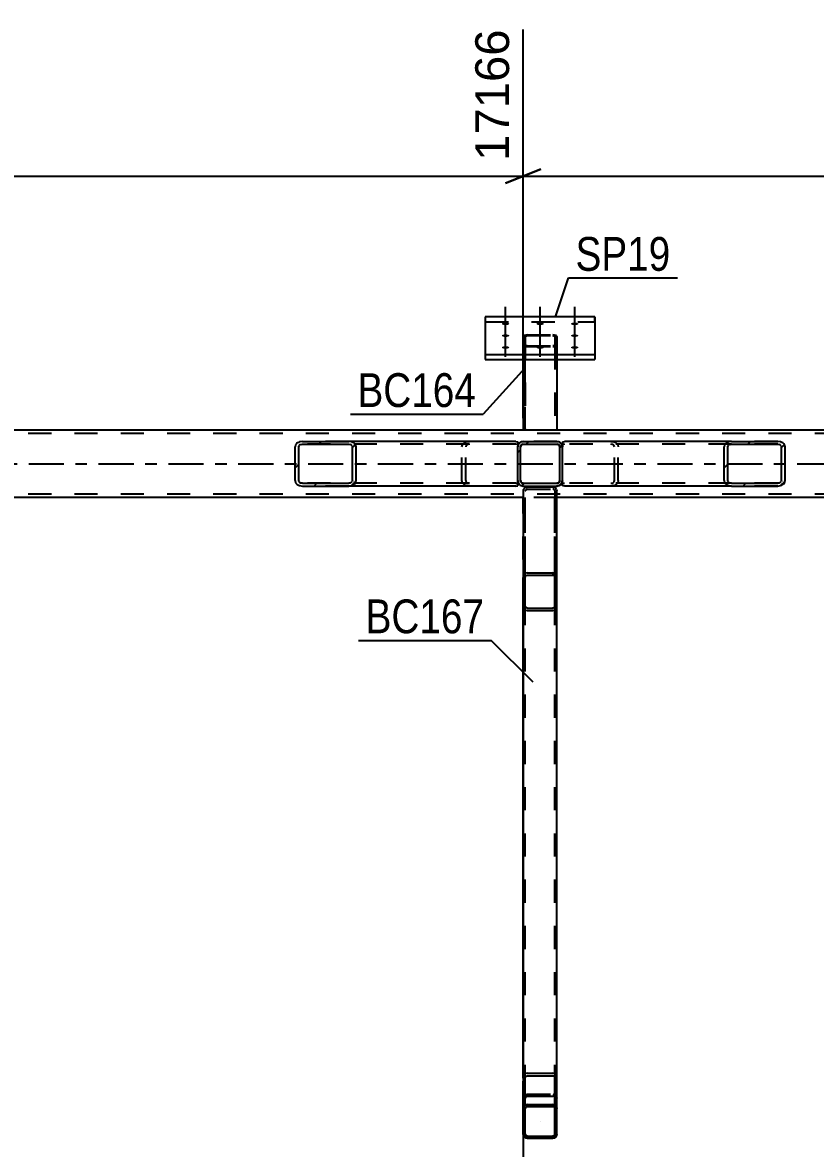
# Model space of a CAD drawing. Header units: millimetres. Extents: x -2250 to 594, y 0 to 1057.
# Drawn here: x -752 to -684.8, y 376 to 471.4 of the extents above; entities that cross this region are included whole.
import ezdxf

# ---------------------------------------------------------------- set-up
doc = ezdxf.new("R2010")
doc.units = ezdxf.units.MM
doc.linetypes.add('DXK_LINE_DOT2', pattern=[3.9198, 1.9599, -1.9599])
doc.linetypes.add('DXK_LINE_DOT3', pattern=[5.9187, 2.979, -0.9799, 0.9799, -0.9799])
doc.styles.add('Arial', font='ARIAL.TTF', dxfattribs={"height": 0.2})
doc.styles.add('Arial Narrow', font='ARIALN.TTF', dxfattribs={"height": 0.2})

# ---------------------------------------------------------------- blocks, each defined once
blk = doc.blocks.new('Part-761553754-4044 - 3871')
at = {"color": 2, "linetype": 'Continuous'}
for p, q in [((-479.086, 436.858), (-1148.026, 436.858)), ((-709.569, 431.144), (-878.141, 431.144)), ((-538.141, 431.144), (-706.712, 431.144))]:
    blk.add_line(p, q, dxfattribs=at)
at = {"color": 7, "linetype": 'DXK_LINE_DOT2'}
for p, q in [((-479.086, 436.572), (-1148.026, 436.572)), ((-479.086, 431.429), (-1148.026, 431.429)), ((-706.712, 431.144), (-709.569, 431.144))]:
    blk.add_line(p, q, dxfattribs=at)
at = {"color": 7, "linetype": 'DXK_LINE_DOT3'}
blk.add_line((-1148.026, 434.001), (-479.086, 434.001), dxfattribs=at)
blk = doc.blocks.new('Part-761553754-4039 - 3871')
at = {"color": 7, "linetype": 'DXK_LINE_DOT2'}
for p, q in [((-706.712, 431.144), (-709.569, 431.144)), ((-709.569, 421.958), (-709.569, 431.144)), ((-709.398, 377.201), (-709.398, 431.144)), ((-706.883, 377.201), (-706.883, 431.144)), ((-706.712, 421.959), (-706.712, 431.144)), ((-709.569, 379.715), (-709.569, 381.937)), ((-706.712, 379.715), (-706.712, 381.937)), ((-709.226, 379.715), (-709.358, 379.689)), ((-709.226, 379.715), (-707.055, 379.715)), ((-706.924, 379.689), (-707.055, 379.715)), ((-709.543, 379.504), (-709.569, 379.372)), ((-709.569, 377.201), (-709.569, 379.372)), ((-709.469, 379.615), (-709.543, 379.504)), ((-709.358, 379.689), (-709.469, 379.615)), ((-709.398, 379.372), (-709.385, 379.438)), ((-709.385, 379.438), (-709.348, 379.494)), ((-709.348, 379.494), (-709.292, 379.531)), ((-709.292, 379.531), (-709.226, 379.544)), ((-709.226, 379.544), (-707.055, 379.544)), ((-707.055, 379.544), (-706.989, 379.531)), ((-706.989, 379.531), (-706.934, 379.494)), ((-706.934, 379.494), (-706.897, 379.438)), ((-706.812, 379.615), (-706.924, 379.689)), ((-706.897, 379.438), (-706.883, 379.372)), ((-706.738, 379.504), (-706.812, 379.615)), ((-706.712, 379.372), (-706.738, 379.504)), ((-706.712, 377.201), (-706.712, 379.372)), ((-709.569, 377.201), (-709.543, 377.07)), ((-709.543, 377.07), (-709.469, 376.958)), ((-709.469, 376.958), (-709.358, 376.884)), ((-709.385, 377.135), (-709.398, 377.201)), ((-709.348, 377.08), (-709.385, 377.135)), ((-709.358, 376.884), (-709.226, 376.858)), ((-709.292, 377.043), (-709.348, 377.08)), ((-709.226, 377.03), (-709.292, 377.043)), ((-709.226, 377.03), (-707.055, 377.03)), ((-709.226, 376.858), (-707.055, 376.858)), ((-706.989, 377.043), (-707.055, 377.03)), ((-707.055, 376.858), (-706.924, 376.884)), ((-706.934, 377.08), (-706.989, 377.043)), ((-706.897, 377.135), (-706.934, 377.08)), ((-706.924, 376.884), (-706.812, 376.958)), ((-706.883, 377.201), (-706.897, 377.135)), ((-706.812, 376.958), (-706.738, 377.07)), ((-706.738, 377.07), (-706.712, 377.201))]:
    blk.add_line(p, q, dxfattribs=at)
at = {"color": 2, "linetype": 'Continuous'}
for p, q in [((-709.569, 381.937), (-709.569, 421.958)), ((-706.712, 381.937), (-706.712, 421.959)), ((-709.569, 379.372), (-709.569, 379.715)), ((-706.712, 379.372), (-706.712, 379.715))]:
    blk.add_line(p, q, dxfattribs=at)
blk = doc.blocks.new('Bolt-761553754-3984 - 3871')
at = {"linetype": 'Continuous'}
for points in [[(-711.069, 445.747), (-711.135, 445.75), (-711.197, 445.757), (-711.254, 445.768), (-711.303, 445.783), (-711.341, 445.801), (-711.368, 445.822), (-711.382, 445.844), (-711.382, 445.866), (-711.368, 445.888), (-711.341, 445.909), (-711.303, 445.927), (-711.254, 445.942), (-711.197, 445.953), (-711.135, 445.96), (-711.069, 445.962), (-711.004, 445.96), (-710.941, 445.953), (-710.884, 445.942), (-710.836, 445.927), (-710.797, 445.909), (-710.77, 445.888), (-710.757, 445.866), (-710.757, 445.844), (-710.77, 445.822), (-710.797, 445.801), (-710.836, 445.783), (-710.884, 445.768), (-710.941, 445.757), (-711.004, 445.75)], [(-708.141, 445.747), (-708.206, 445.75), (-708.268, 445.757), (-708.325, 445.768), (-708.374, 445.783), (-708.413, 445.801), (-708.44, 445.822), (-708.453, 445.844), (-708.453, 445.866), (-708.44, 445.888), (-708.413, 445.909), (-708.374, 445.927), (-708.325, 445.942), (-708.268, 445.953), (-708.206, 445.96), (-708.141, 445.962), (-708.075, 445.96), (-708.013, 445.953), (-707.956, 445.942), (-707.907, 445.927), (-707.868, 445.909), (-707.842, 445.888), (-707.828, 445.866), (-707.828, 445.844), (-707.842, 445.822), (-707.868, 445.801), (-707.907, 445.783), (-707.956, 445.768), (-708.013, 445.757), (-708.075, 445.75)], [(-705.212, 445.747), (-705.277, 445.75), (-705.34, 445.757), (-705.397, 445.768), (-705.446, 445.783), (-705.484, 445.801), (-705.511, 445.822), (-705.525, 445.844), (-705.525, 445.866), (-705.511, 445.888), (-705.484, 445.909), (-705.446, 445.927), (-705.397, 445.942), (-705.34, 445.953), (-705.277, 445.96), (-705.212, 445.962), (-705.147, 445.96), (-705.084, 445.953), (-705.027, 445.942), (-704.978, 445.927), (-704.94, 445.909), (-704.913, 445.888), (-704.899, 445.866), (-704.899, 445.844), (-704.913, 445.822), (-704.94, 445.801), (-704.978, 445.783), (-705.027, 445.768), (-705.084, 445.757), (-705.147, 445.75)], [(-711.069, 444.746), (-711.135, 444.748), (-711.197, 444.755), (-711.254, 444.766), (-711.303, 444.781), (-711.341, 444.8), (-711.368, 444.82), (-711.382, 444.842), (-711.382, 444.865), (-711.368, 444.886), (-711.341, 444.907), (-711.303, 444.925), (-711.254, 444.94), (-711.197, 444.951), (-711.135, 444.958), (-711.069, 444.961), (-711.004, 444.958), (-710.941, 444.951), (-710.884, 444.94), (-710.836, 444.925), (-710.797, 444.907), (-710.77, 444.886), (-710.757, 444.865), (-710.757, 444.842), (-710.77, 444.82), (-710.797, 444.8), (-710.836, 444.781), (-710.884, 444.766), (-710.941, 444.755), (-711.004, 444.748)], [(-705.212, 444.746), (-705.277, 444.748), (-705.34, 444.755), (-705.397, 444.766), (-705.446, 444.781), (-705.484, 444.8), (-705.511, 444.82), (-705.525, 444.842), (-705.525, 444.865), (-705.511, 444.886), (-705.484, 444.907), (-705.446, 444.925), (-705.397, 444.94), (-705.34, 444.951), (-705.277, 444.958), (-705.212, 444.961), (-705.147, 444.958), (-705.084, 444.951), (-705.027, 444.94), (-704.978, 444.925), (-704.94, 444.907), (-704.913, 444.886), (-704.899, 444.865), (-704.899, 444.842), (-704.913, 444.82), (-704.94, 444.8), (-704.978, 444.781), (-705.027, 444.766), (-705.084, 444.755), (-705.147, 444.748)], [(-711.069, 443.744), (-711.135, 443.746), (-711.197, 443.753), (-711.254, 443.765), (-711.303, 443.78), (-711.341, 443.798), (-711.368, 443.818), (-711.382, 443.84), (-711.382, 443.863), (-711.368, 443.885), (-711.341, 443.905), (-711.303, 443.924), (-711.254, 443.939), (-711.197, 443.95), (-711.135, 443.957), (-711.069, 443.959), (-711.004, 443.957), (-710.941, 443.95), (-710.884, 443.939), (-710.836, 443.924), (-710.797, 443.905), (-710.77, 443.885), (-710.757, 443.863), (-710.757, 443.84), (-710.77, 443.818), (-710.797, 443.798), (-710.836, 443.78), (-710.884, 443.765), (-710.941, 443.753), (-711.004, 443.746)], [(-708.141, 443.744), (-708.206, 443.746), (-708.268, 443.753), (-708.325, 443.765), (-708.374, 443.78), (-708.413, 443.798), (-708.44, 443.818), (-708.453, 443.84), (-708.453, 443.863), (-708.44, 443.885), (-708.413, 443.905), (-708.374, 443.924), (-708.325, 443.939), (-708.268, 443.95), (-708.206, 443.957), (-708.141, 443.959), (-708.075, 443.957), (-708.013, 443.95), (-707.956, 443.939), (-707.907, 443.924), (-707.868, 443.905), (-707.842, 443.885), (-707.828, 443.863), (-707.828, 443.84), (-707.842, 443.818), (-707.868, 443.798), (-707.907, 443.78), (-707.956, 443.765), (-708.013, 443.753), (-708.075, 443.746)], [(-705.212, 443.744), (-705.277, 443.746), (-705.34, 443.753), (-705.397, 443.765), (-705.446, 443.78), (-705.484, 443.798), (-705.511, 443.818), (-705.525, 443.84), (-705.525, 443.863), (-705.511, 443.885), (-705.484, 443.905), (-705.446, 443.924), (-705.397, 443.939), (-705.34, 443.95), (-705.277, 443.957), (-705.212, 443.959), (-705.147, 443.957), (-705.084, 443.95), (-705.027, 443.939), (-704.978, 443.924), (-704.94, 443.905), (-704.913, 443.885), (-704.899, 443.863), (-704.899, 443.84), (-704.913, 443.818), (-704.94, 443.798), (-704.978, 443.78), (-705.027, 443.765), (-705.084, 443.753), (-705.147, 443.746)]]:
    blk.add_hatch(color=1, dxfattribs=at).paths.add_polyline_path(points)
at = {"color": 1, "linetype": 'Continuous'}
for p, q in [((-711.069, 445.076), (-711.069, 447.305)), ((-708.141, 445.076), (-708.141, 447.305)), ((-705.212, 445.076), (-705.212, 447.305)), ((-711.069, 444.075), (-711.069, 446.303)), ((-705.212, 444.075), (-705.212, 446.303)), ((-711.069, 443.073), (-711.069, 445.301)), ((-708.141, 443.073), (-708.141, 445.301)), ((-705.212, 443.073), (-705.212, 445.301))]:
    blk.add_line(p, q, dxfattribs=at)
blk = doc.blocks.new('Part-761553754-4046 - 3871')
at = {"linetype": 'Continuous'}
h = blk.add_hatch(dxfattribs=at)
h.set_pattern_fill('', scale=0.7, style=0, pattern_type=0)
h.set_pattern_definition([(45, (-706.5371, 432.1498), (-1.5715, 1.5715), [])])
h.paths.add_polyline_path([(-706.712, 432.115), (-706.537, 432.15), (-706.389, 432.249), (-706.29, 432.397), (-706.255, 432.572), (-706.255, 435.429), (-706.29, 435.604), (-706.389, 435.753), (-706.537, 435.852), (-706.712, 435.886), (-709.569, 435.886), (-709.744, 435.852), (-709.892, 435.753), (-709.992, 435.604), (-710.026, 435.429), (-710.026, 432.572), (-709.992, 432.397), (-709.892, 432.249), (-709.744, 432.15), (-709.569, 432.115)])
h.paths.add_polyline_path([(-709.657, 432.361), (-709.731, 432.411), (-709.78, 432.485), (-709.798, 432.572), (-709.798, 435.429), (-709.78, 435.517), (-709.731, 435.591), (-709.657, 435.64), (-709.569, 435.658), (-706.712, 435.658), (-706.625, 435.64), (-706.55, 435.591), (-706.501, 435.517), (-706.483, 435.429), (-706.483, 432.572), (-706.501, 432.485), (-706.55, 432.411), (-706.625, 432.361), (-706.712, 432.344), (-709.569, 432.344)])
at = {"color": 7, "linetype": 'DXK_LINE_DOT2'}
for p, q in [((-710.026, 435.429), (-709.992, 435.604)), ((-710.026, 432.572), (-710.026, 435.429)), ((-709.78, 435.517), (-709.798, 435.429)), ((-709.798, 432.572), (-709.798, 435.429)), ((-709.744, 435.852), (-709.569, 435.886)), ((-709.569, 435.658), (-709.657, 435.64)), ((-706.712, 435.886), (-709.569, 435.886)), ((-709.569, 435.658), (-706.712, 435.658)), ((-706.712, 435.886), (-706.712, 435.886)), ((-706.712, 435.886), (-706.537, 435.852)), ((-706.625, 435.64), (-706.712, 435.658)), ((-706.483, 435.429), (-706.501, 435.517)), ((-706.483, 432.572), (-706.483, 435.429)), ((-706.29, 435.604), (-706.255, 435.429)), ((-706.255, 432.572), (-706.255, 435.429)), ((-709.992, 432.397), (-710.026, 432.572)), ((-709.798, 432.572), (-709.78, 432.485)), ((-709.657, 432.361), (-709.569, 432.344)), ((-709.569, 432.344), (-706.712, 432.344)), ((-706.712, 432.344), (-706.625, 432.361)), ((-706.501, 432.485), (-706.483, 432.572)), ((-706.255, 432.572), (-706.29, 432.397)), ((-709.569, 432.115), (-709.744, 432.15)), ((-709.569, 432.115), (-706.712, 432.115)), ((-706.537, 432.15), (-706.712, 432.115))]:
    blk.add_line(p, q, dxfattribs=at)
at = {"color": 2, "linetype": 'Continuous'}
for p, q in [((-709.992, 435.604), (-710.026, 435.429)), ((-710.026, 435.429), (-710.026, 435.429)), ((-710.026, 432.572), (-710.026, 435.429)), ((-709.798, 435.429), (-709.78, 435.517)), ((-709.798, 435.429), (-709.798, 435.429)), ((-709.798, 432.572), (-709.798, 435.429)), ((-709.569, 435.886), (-709.744, 435.852)), ((-709.657, 435.64), (-709.569, 435.658)), ((-709.569, 435.886), (-709.569, 435.886)), ((-709.569, 435.886), (-706.712, 435.886)), ((-709.569, 435.658), (-709.569, 435.658)), ((-709.569, 435.658), (-706.712, 435.658)), ((-706.712, 435.886), (-706.712, 435.886)), ((-706.537, 435.852), (-706.712, 435.886)), ((-706.712, 435.658), (-706.712, 435.658)), ((-706.712, 435.658), (-706.625, 435.64)), ((-706.501, 435.517), (-706.483, 435.429)), ((-706.483, 435.429), (-706.483, 435.429)), ((-706.483, 432.572), (-706.483, 435.429)), ((-706.255, 435.429), (-706.29, 435.604)), ((-706.255, 435.429), (-706.255, 435.429)), ((-706.255, 432.572), (-706.255, 435.429)), ((-710.026, 432.572), (-710.026, 432.572)), ((-710.026, 432.572), (-709.992, 432.397)), ((-709.798, 432.572), (-709.798, 432.572)), ((-709.78, 432.485), (-709.798, 432.572)), ((-709.569, 432.344), (-709.657, 432.361)), ((-709.569, 432.344), (-709.569, 432.344)), ((-709.569, 432.344), (-706.712, 432.344)), ((-706.625, 432.361), (-706.712, 432.344)), ((-706.712, 432.344), (-706.712, 432.344)), ((-706.483, 432.572), (-706.501, 432.485)), ((-706.483, 432.572), (-706.483, 432.572)), ((-706.29, 432.397), (-706.255, 432.572)), ((-706.255, 432.572), (-706.255, 432.572)), ((-709.744, 432.15), (-709.569, 432.115)), ((-709.569, 432.115), (-709.569, 432.115)), ((-709.569, 432.115), (-706.712, 432.115)), ((-706.712, 432.115), (-706.537, 432.15)), ((-706.712, 432.115), (-706.712, 432.115))]:
    blk.add_line(p, q, dxfattribs=at)
at = {"color": 7, "linetype": 'DXK_LINE_DOT2'}
for centre, radius, start, end in [((-709.569, 435.429), 0.457, 112.5, 157.5), ((-709.569, 435.429), 0.229, 112.5, 157.5), ((-706.712, 435.429), 0.229, 22.5, 67.5), ((-706.712, 435.429), 0.457, 22.5, 67.5), ((-709.569, 432.572), 0.457, 202.5, 247.5), ((-709.569, 432.572), 0.229, 202.5, 247.5), ((-706.712, 432.572), 0.229, 292.5, 337.5), ((-706.712, 432.572), 0.457, 292.5, 337.5)]:
    blk.add_arc(centre, radius, start, end, dxfattribs=at)
at = {"color": 2, "linetype": 'Continuous'}
for centre, radius, start, end in [((-709.569, 435.429), 0.457, 112.5, 157.5), ((-709.569, 435.429), 0.229, 112.5, 157.5), ((-706.712, 435.429), 0.229, 22.5, 67.5), ((-706.712, 435.429), 0.457, 22.5, 67.5), ((-709.569, 432.572), 0.457, 202.5, 247.5), ((-709.569, 432.572), 0.229, 202.5, 247.5), ((-706.712, 432.572), 0.229, 292.5, 337.5), ((-706.712, 432.572), 0.457, 292.5, 337.5)]:
    blk.add_arc(centre, radius, start, end, dxfattribs=at)
blk = doc.blocks.new('Part-761553754-4050 - 3871')
at = {"linetype": 'Continuous'}
h = blk.add_hatch(dxfattribs=at)
h.set_pattern_fill('', scale=0.7, style=0, pattern_type=0)
h.set_pattern_definition([(45, (-724.1156, 432.1498), (-1.57154, 1.57154), [])])
h.paths.add_polyline_path([(-724.356, 432.115), (-724.116, 432.15), (-723.912, 432.249), (-723.776, 432.397), (-723.728, 432.572), (-723.728, 435.429), (-723.776, 435.604), (-723.912, 435.753), (-724.116, 435.852), (-724.356, 435.886), (-728.278, 435.886), (-728.518, 435.852), (-728.722, 435.753), (-728.858, 435.604), (-728.905, 435.429), (-728.905, 432.572), (-728.858, 432.397), (-728.722, 432.249), (-728.518, 432.15), (-728.278, 432.115)])
h.paths.add_polyline_path([(-728.398, 432.361), (-728.5, 432.411), (-728.568, 432.485), (-728.592, 432.572), (-728.592, 435.429), (-728.568, 435.517), (-728.5, 435.591), (-728.398, 435.64), (-728.278, 435.658), (-724.356, 435.658), (-724.236, 435.64), (-724.134, 435.591), (-724.066, 435.517), (-724.042, 435.429), (-724.042, 432.572), (-724.066, 432.485), (-724.134, 432.411), (-724.236, 432.361), (-724.356, 432.344), (-728.278, 432.344)])
at = {"color": 2, "linetype": 'Continuous'}
for p, q in [((-728.858, 435.604), (-728.905, 435.429)), ((-728.905, 432.572), (-728.905, 435.429)), ((-728.592, 435.429), (-728.568, 435.517)), ((-728.592, 432.572), (-728.592, 435.429)), ((-728.278, 435.886), (-728.518, 435.852)), ((-728.398, 435.64), (-728.278, 435.658)), ((-728.278, 435.886), (-724.356, 435.886)), ((-728.278, 435.658), (-724.356, 435.658)), ((-710.21, 435.886), (-724.356, 435.886)), ((-724.116, 435.852), (-724.356, 435.886)), ((-724.356, 435.658), (-724.236, 435.64)), ((-724.066, 435.517), (-724.042, 435.429)), ((-724.042, 432.572), (-724.042, 435.429)), ((-723.728, 435.429), (-723.776, 435.604)), ((-723.728, 432.572), (-723.728, 435.429)), ((-710.21, 435.886), (-710.026, 435.86)), ((-710.026, 435.86), (-710.026, 435.852)), ((-710.026, 435.852), (-710.026, 435.753)), ((-710.026, 435.753), (-710.026, 435.429)), ((-728.905, 432.572), (-728.858, 432.397)), ((-728.568, 432.485), (-728.592, 432.572)), ((-728.278, 432.344), (-728.398, 432.361)), ((-728.278, 432.344), (-724.356, 432.344)), ((-724.236, 432.361), (-724.356, 432.344)), ((-724.042, 432.572), (-724.066, 432.485)), ((-723.776, 432.397), (-723.728, 432.572)), ((-710.026, 432.142), (-710.026, 432.572)), ((-728.518, 432.15), (-728.278, 432.115)), ((-728.278, 432.115), (-724.356, 432.115)), ((-724.356, 432.115), (-724.116, 432.15)), ((-710.21, 432.115), (-724.356, 432.115)), ((-710.21, 432.115), (-710.026, 432.142))]:
    blk.add_line(p, q, dxfattribs=at)
at = {"color": 7, "linetype": 'DXK_LINE_DOT2'}
for p, q in [((-724.356, 435.886), (-728.278, 435.886)), ((-710.21, 435.658), (-728.278, 435.658)), ((-714.76, 435.429), (-714.712, 435.604)), ((-714.76, 432.572), (-714.76, 435.429)), ((-714.422, 435.517), (-714.446, 435.429)), ((-714.446, 432.572), (-714.446, 435.429)), ((-714.372, 435.852), (-714.132, 435.886)), ((-714.132, 435.658), (-714.252, 435.64)), ((-710.09, 435.64), (-710.21, 435.658)), ((-710.026, 435.61), (-710.09, 435.64)), ((-710.026, 435.86), (-710.026, 435.86)), ((-710.026, 435.753), (-710.026, 435.61)), ((-710.026, 432.572), (-710.026, 435.604)), ((-710.21, 432.344), (-728.278, 432.344)), ((-714.712, 432.397), (-714.76, 432.572)), ((-714.446, 432.572), (-714.422, 432.485)), ((-714.252, 432.361), (-714.132, 432.344)), ((-710.21, 432.344), (-710.09, 432.361)), ((-710.09, 432.361), (-710.026, 432.392)), ((-724.356, 432.115), (-728.278, 432.115)), ((-714.132, 432.115), (-714.372, 432.15))]:
    blk.add_line(p, q, dxfattribs=at)
at = {"color": 2, "linetype": 'Continuous'}
for centre, radius, start, end in [((-728.374, 435.297), 0.573, 104.55471, 147.58952), ((-728.326, 435.363), 0.286, 104.55471, 147.58952), ((-724.308, 435.363), 0.286, 32.41048, 75.44529), ((-724.259, 435.297), 0.573, 32.41048, 75.44529), ((-728.374, 432.704), 0.573, 212.41048, 255.44529), ((-728.326, 432.638), 0.286, 212.41048, 255.44529), ((-724.308, 432.638), 0.286, 284.55471, 327.58952), ((-724.259, 432.704), 0.573, 284.55471, 327.58952)]:
    blk.add_arc(centre, radius, start, end, dxfattribs=at)
at = {"color": 7, "linetype": 'DXK_LINE_DOT2'}
for centre, radius, start, end in [((-714.228, 435.297), 0.573, 104.55473, 147.58955), ((-714.18, 435.363), 0.286, 104.55473, 147.58955), ((-714.228, 432.704), 0.573, 212.41045, 255.44527), ((-714.18, 432.638), 0.286, 212.41045, 255.44527)]:
    blk.add_arc(centre, radius, start, end, dxfattribs=at)
blk = doc.blocks.new('Part-761553754-4097 - 3871')
at = {"color": 7, "linetype": 'DXK_LINE_DOT2'}
for p, q in [((-709.543, 444.84), (-709.569, 444.795)), ((-709.569, 444.795), (-709.569, 442.836)), ((-709.469, 444.878), (-709.543, 444.84)), ((-709.358, 444.903), (-709.469, 444.878)), ((-709.398, 444.795), (-709.385, 444.817)), ((-709.398, 444.795), (-709.398, 436.858)), ((-709.385, 444.817), (-709.348, 444.836)), ((-709.226, 444.912), (-709.358, 444.903)), ((-709.348, 444.836), (-709.292, 444.849)), ((-709.292, 444.849), (-709.226, 444.854)), ((-709.226, 444.912), (-707.055, 444.912)), ((-709.226, 444.854), (-707.055, 444.854)), ((-706.924, 444.903), (-707.055, 444.912)), ((-707.055, 444.854), (-706.989, 444.849)), ((-706.989, 444.849), (-706.934, 444.836)), ((-706.934, 444.836), (-706.897, 444.817)), ((-706.812, 444.878), (-706.924, 444.903)), ((-706.897, 444.817), (-706.883, 444.795)), ((-706.883, 444.795), (-706.883, 443.953)), ((-706.738, 444.84), (-706.812, 444.878)), ((-706.712, 444.795), (-706.738, 444.84)), ((-706.712, 444.795), (-706.712, 444.052)), ((-709.569, 444.052), (-709.569, 442.836)), ((-709.569, 444.052), (-709.543, 444.007)), ((-709.543, 444.007), (-709.469, 443.969)), ((-709.469, 443.969), (-709.358, 443.944)), ((-709.385, 444.03), (-709.398, 444.052)), ((-709.398, 436.858), (-709.398, 443.953)), ((-709.348, 444.011), (-709.385, 444.03)), ((-709.358, 443.944), (-709.226, 443.935)), ((-709.292, 443.998), (-709.348, 444.011)), ((-709.226, 443.994), (-709.292, 443.998)), ((-709.226, 443.994), (-707.055, 443.994)), ((-709.226, 443.935), (-707.055, 443.935)), ((-706.989, 443.998), (-707.055, 443.994)), ((-707.055, 443.935), (-706.924, 443.944)), ((-706.934, 444.011), (-706.989, 443.998)), ((-706.897, 444.03), (-706.934, 444.011)), ((-706.924, 443.944), (-706.812, 443.969)), ((-706.883, 444.052), (-706.897, 444.03)), ((-706.883, 443.953), (-706.883, 436.858)), ((-706.812, 443.969), (-706.738, 444.007)), ((-706.738, 444.007), (-706.712, 444.052)), ((-706.712, 444.052), (-706.712, 442.836)), ((-706.712, 436.858), (-709.569, 436.858))]:
    blk.add_line(p, q, dxfattribs=at)
at = {"color": 2, "linetype": 'Continuous'}
for p, q in [((-709.569, 442.836), (-709.569, 436.858)), ((-706.712, 442.836), (-706.712, 436.858))]:
    blk.add_line(p, q, dxfattribs=at)
blk = doc.blocks.new('Part-761553754-4103 - 3871')
at = {"color": 2, "linetype": 'Continuous'}
for p, q in [((-703.498, 446.441), (-712.783, 446.441)), ((-712.783, 446.441), (-712.783, 442.836)), ((-703.498, 446.441), (-703.498, 442.836)), ((-712.783, 443.265), (-703.498, 443.265)), ((-712.783, 442.836), (-703.498, 442.836))]:
    blk.add_line(p, q, dxfattribs=at)
at = {"color": 7, "linetype": 'DXK_LINE_DOT2'}
for p, q in [((-712.783, 446.441), (-712.783, 446.012)), ((-712.783, 446.012), (-703.498, 446.012)), ((-703.498, 446.012), (-703.498, 446.441))]:
    blk.add_line(p, q, dxfattribs=at)
blk = doc.blocks.new('Part-761553754-4132 - 3871')
at = {"linetype": 'Continuous'}
h = blk.add_hatch(dxfattribs=at)
h.set_pattern_fill('', scale=0.7, style=0, pattern_type=0)
h.set_pattern_definition([(45, (-706.712, 381.937), (-1.5715, 1.5715), [])])
h.paths.add_polyline_path([(-706.712, 379.715), (-706.712, 381.937), (-706.738, 382.099), (-706.812, 382.237), (-706.924, 382.329), (-707.055, 382.361), (-709.226, 382.361), (-709.358, 382.329), (-709.469, 382.237), (-709.543, 382.099), (-709.569, 381.937), (-709.569, 379.715), (-709.398, 379.715), (-709.398, 381.937), (-709.385, 382.018), (-709.348, 382.087), (-709.292, 382.133), (-709.226, 382.149), (-707.055, 382.149), (-706.989, 382.133), (-706.934, 382.087), (-706.897, 382.018), (-706.883, 381.937), (-706.883, 379.715)])
at = {"color": 2, "linetype": 'Continuous'}
for p, q in [((-709.543, 382.099), (-709.569, 381.937)), ((-709.569, 381.937), (-709.569, 379.715)), ((-709.398, 381.937), (-709.385, 382.018)), ((-709.398, 379.715), (-709.398, 381.937)), ((-709.385, 382.018), (-709.348, 382.087)), ((-709.226, 382.361), (-709.358, 382.329)), ((-709.348, 382.087), (-709.292, 382.133)), ((-709.292, 382.133), (-709.226, 382.149)), ((-709.226, 382.361), (-707.055, 382.361)), ((-709.226, 382.149), (-707.055, 382.149)), ((-706.924, 382.329), (-707.055, 382.361)), ((-707.055, 382.149), (-706.989, 382.133)), ((-706.989, 382.133), (-706.934, 382.087)), ((-706.934, 382.087), (-706.897, 382.018)), ((-706.897, 382.018), (-706.883, 381.937)), ((-706.883, 381.937), (-706.883, 379.715)), ((-706.712, 381.937), (-706.738, 382.099)), ((-706.712, 379.715), (-706.712, 381.937)), ((-709.569, 379.715), (-709.398, 379.715)), ((-709.385, 380.304), (-709.398, 380.239)), ((-709.348, 380.359), (-709.385, 380.304)), ((-709.292, 380.396), (-709.348, 380.359)), ((-709.226, 380.409), (-709.292, 380.396)), ((-709.226, 380.409), (-707.055, 380.409)), ((-706.989, 380.396), (-707.055, 380.409)), ((-706.934, 380.359), (-706.989, 380.396)), ((-706.897, 380.304), (-706.934, 380.359)), ((-706.883, 380.239), (-706.897, 380.304)), ((-706.883, 379.715), (-706.712, 379.715))]:
    blk.add_line(p, q, dxfattribs=at)
at = {"color": 7, "linetype": 'DXK_LINE_DOT2'}
for p, q in [((-709.569, 379.715), (-709.569, 381.937)), ((-709.398, 379.715), (-709.398, 381.937)), ((-706.883, 379.715), (-706.883, 381.937)), ((-706.712, 379.715), (-706.712, 381.937)), ((-709.569, 380.239), (-709.543, 380.369)), ((-709.569, 379.715), (-709.398, 379.715)), ((-709.543, 380.369), (-709.469, 380.479)), ((-709.469, 380.479), (-709.358, 380.552)), ((-709.358, 380.552), (-709.226, 380.578)), ((-709.226, 380.578), (-707.055, 380.578)), ((-707.055, 380.578), (-706.924, 380.552)), ((-706.924, 380.552), (-706.812, 380.479)), ((-706.883, 379.715), (-706.712, 379.715)), ((-706.812, 380.479), (-706.738, 380.369)), ((-706.738, 380.369), (-706.712, 380.239))]:
    blk.add_line(p, q, dxfattribs=at)
at = {"color": 2, "linetype": 'Continuous'}
for centre, start, end in [((-709.167, 381.985), 118.98829, 163.08873), ((-707.114, 381.985), 16.91127, 61.01165)]:
    blk.add_arc(centre, 0.393, start, end, dxfattribs=at)
blk = doc.blocks.new('Part-761553754-4143 - 3871')
at = {"linetype": 'Continuous'}
h = blk.add_hatch(dxfattribs=at)
h.set_pattern_fill('', scale=0.7, style=0, pattern_type=0)
h.set_pattern_definition([(45, (-706.9237, 376.8842), (-1.5715, 1.5715), [])])
h.paths.add_polyline_path([(-707.055, 376.858), (-706.924, 376.884), (-706.812, 376.958), (-706.738, 377.07), (-706.712, 377.201), (-706.712, 379.372), (-706.738, 379.504), (-706.812, 379.615), (-706.924, 379.689), (-707.055, 379.715), (-709.226, 379.715), (-709.358, 379.689), (-709.469, 379.615), (-709.543, 379.504), (-709.569, 379.372), (-709.569, 377.201), (-709.543, 377.07), (-709.469, 376.958), (-709.358, 376.884), (-709.226, 376.858)])
h.paths.add_polyline_path([(-709.292, 377.043), (-709.348, 377.08), (-709.385, 377.135), (-709.398, 377.201), (-709.398, 379.372), (-709.385, 379.438), (-709.348, 379.494), (-709.292, 379.531), (-709.226, 379.544), (-707.055, 379.544), (-706.989, 379.531), (-706.934, 379.494), (-706.897, 379.438), (-706.883, 379.372), (-706.883, 377.201), (-706.897, 377.135), (-706.934, 377.08), (-706.989, 377.043), (-707.055, 377.03), (-709.226, 377.03)])
at = {"color": 7, "linetype": 'DXK_LINE_DOT2'}
for p, q in [((-709.358, 379.689), (-709.226, 379.715)), ((-709.226, 379.715), (-707.055, 379.715)), ((-707.055, 379.715), (-706.924, 379.689)), ((-709.569, 379.372), (-709.543, 379.504)), ((-709.569, 377.201), (-709.569, 379.372)), ((-709.543, 379.504), (-709.469, 379.615)), ((-709.469, 379.615), (-709.358, 379.689)), ((-709.385, 379.438), (-709.398, 379.372)), ((-709.398, 377.201), (-709.398, 379.372)), ((-709.348, 379.494), (-709.385, 379.438)), ((-709.292, 379.531), (-709.348, 379.494)), ((-709.226, 379.544), (-709.292, 379.531)), ((-709.226, 379.544), (-707.055, 379.544)), ((-706.989, 379.531), (-707.055, 379.544)), ((-706.934, 379.494), (-706.989, 379.531)), ((-706.897, 379.438), (-706.934, 379.494)), ((-706.924, 379.689), (-706.812, 379.615)), ((-706.883, 379.372), (-706.897, 379.438)), ((-706.883, 377.201), (-706.883, 379.372)), ((-706.812, 379.615), (-706.738, 379.504)), ((-706.738, 379.504), (-706.712, 379.372)), ((-706.712, 377.201), (-706.712, 379.372)), ((-709.543, 377.07), (-709.569, 377.201)), ((-709.469, 376.958), (-709.543, 377.07)), ((-709.358, 376.884), (-709.469, 376.958)), ((-709.398, 377.201), (-709.385, 377.135)), ((-709.385, 377.135), (-709.348, 377.08)), ((-709.226, 376.858), (-709.358, 376.884)), ((-709.348, 377.08), (-709.292, 377.043)), ((-709.292, 377.043), (-709.226, 377.03)), ((-709.226, 377.03), (-707.055, 377.03)), ((-709.226, 376.858), (-707.055, 376.858)), ((-707.055, 377.03), (-706.989, 377.043)), ((-706.924, 376.884), (-707.055, 376.858)), ((-706.989, 377.043), (-706.934, 377.08)), ((-706.934, 377.08), (-706.897, 377.135)), ((-706.812, 376.958), (-706.924, 376.884)), ((-706.897, 377.135), (-706.883, 377.201)), ((-706.738, 377.07), (-706.812, 376.958)), ((-706.712, 377.201), (-706.738, 377.07))]:
    blk.add_line(p, q, dxfattribs=at)
at = {"color": 2, "linetype": 'Continuous'}
for p, q in [((-709.226, 379.715), (-709.358, 379.689)), ((-709.226, 379.715), (-707.055, 379.715)), ((-706.924, 379.689), (-707.055, 379.715)), ((-709.543, 379.504), (-709.569, 379.372)), ((-709.569, 377.201), (-709.569, 379.372)), ((-709.398, 379.372), (-709.385, 379.438)), ((-709.398, 377.201), (-709.398, 379.372)), ((-709.385, 379.438), (-709.348, 379.494)), ((-709.348, 379.494), (-709.292, 379.531)), ((-709.292, 379.531), (-709.226, 379.544)), ((-709.226, 379.544), (-707.055, 379.544)), ((-707.055, 379.544), (-706.989, 379.531)), ((-706.989, 379.531), (-706.934, 379.494)), ((-706.934, 379.494), (-706.897, 379.438)), ((-706.897, 379.438), (-706.883, 379.372)), ((-706.883, 377.201), (-706.883, 379.372)), ((-706.712, 379.372), (-706.738, 379.504)), ((-706.712, 377.201), (-706.712, 379.372)), ((-709.569, 377.201), (-709.569, 377.201)), ((-709.569, 377.201), (-709.543, 377.07)), ((-709.398, 377.201), (-709.398, 377.201)), ((-709.385, 377.135), (-709.398, 377.201)), ((-709.348, 377.08), (-709.385, 377.135)), ((-709.358, 376.884), (-709.226, 376.858)), ((-709.292, 377.043), (-709.348, 377.08)), ((-709.226, 377.03), (-709.292, 377.043)), ((-709.226, 377.03), (-709.226, 377.03)), ((-709.226, 377.03), (-707.055, 377.03)), ((-709.226, 376.858), (-709.226, 376.858)), ((-709.226, 376.858), (-707.055, 376.858)), ((-706.989, 377.043), (-707.055, 377.03)), ((-707.055, 377.03), (-707.055, 377.03)), ((-707.055, 376.858), (-706.924, 376.884)), ((-707.055, 376.858), (-707.055, 376.858)), ((-706.934, 377.08), (-706.989, 377.043)), ((-706.897, 377.135), (-706.934, 377.08)), ((-706.883, 377.201), (-706.897, 377.135)), ((-706.883, 377.201), (-706.883, 377.201)), ((-706.738, 377.07), (-706.712, 377.201)), ((-706.712, 377.201), (-706.712, 377.201))]:
    blk.add_line(p, q, dxfattribs=at)
at = {"color": 7, "linetype": 'DXK_LINE_DOT3'}
blk.add_line((-708.141, 378.287), (-708.141, 378.287), dxfattribs=at)
at = {"color": 2, "linetype": 'Continuous'}
for centre, start, end in [((-709.226, 379.372), 112.5, 157.5), ((-707.055, 379.372), 22.5, 67.5), ((-709.226, 377.201), 202.5, 247.5), ((-707.055, 377.201), 292.5, 337.5)]:
    blk.add_arc(centre, 0.343, start, end, dxfattribs=at)
blk = doc.blocks.new('Part-761553754-4146 - 3871')
at = {"linetype": 'Continuous'}
h = blk.add_hatch(dxfattribs=at)
h.set_pattern_fill('', scale=0.7, style=0, pattern_type=0)
h.set_pattern_definition([(45, (-687.7634, 432.1498), (-1.57154, 1.57154), [])])
h.paths.add_polyline_path([(-688.004, 432.115), (-687.763, 432.15), (-687.56, 432.249), (-687.424, 432.397), (-687.376, 432.572), (-687.376, 435.429), (-687.424, 435.604), (-687.56, 435.753), (-687.763, 435.852), (-688.004, 435.886), (-691.926, 435.886), (-692.166, 435.852), (-692.369, 435.753), (-692.505, 435.604), (-692.553, 435.429), (-692.553, 432.572), (-692.505, 432.397), (-692.369, 432.249), (-692.166, 432.15), (-691.926, 432.115)])
h.paths.add_polyline_path([(-692.046, 432.361), (-692.147, 432.411), (-692.216, 432.485), (-692.239, 432.572), (-692.239, 435.429), (-692.216, 435.517), (-692.147, 435.591), (-692.046, 435.64), (-691.926, 435.658), (-688.004, 435.658), (-687.883, 435.64), (-687.782, 435.591), (-687.714, 435.517), (-687.69, 435.429), (-687.69, 432.572), (-687.714, 432.485), (-687.782, 432.411), (-687.883, 432.361), (-688.004, 432.344), (-691.926, 432.344)])
at = {"color": 2, "linetype": 'Continuous'}
for p, q in [((-706.255, 435.86), (-706.071, 435.886)), ((-706.255, 435.86), (-706.255, 435.429)), ((-691.926, 435.886), (-706.071, 435.886)), ((-692.505, 435.604), (-692.553, 435.429)), ((-692.553, 432.572), (-692.553, 435.429)), ((-692.239, 435.429), (-692.216, 435.517)), ((-692.239, 432.572), (-692.239, 435.429)), ((-691.926, 435.886), (-692.166, 435.852)), ((-692.046, 435.64), (-691.926, 435.658)), ((-691.926, 435.886), (-688.004, 435.886)), ((-691.926, 435.658), (-688.004, 435.658)), ((-687.763, 435.852), (-688.004, 435.886)), ((-688.004, 435.658), (-687.883, 435.64)), ((-687.714, 435.517), (-687.69, 435.429)), ((-687.69, 432.572), (-687.69, 435.429)), ((-687.376, 435.429), (-687.424, 435.604)), ((-687.376, 432.572), (-687.376, 435.429)), ((-706.255, 432.249), (-706.255, 432.572)), ((-706.255, 432.15), (-706.255, 432.249)), ((-692.553, 432.572), (-692.505, 432.397)), ((-692.216, 432.485), (-692.239, 432.572)), ((-691.926, 432.344), (-692.046, 432.361)), ((-691.926, 432.344), (-688.004, 432.344)), ((-687.883, 432.361), (-688.004, 432.344)), ((-687.69, 432.572), (-687.714, 432.485)), ((-687.424, 432.397), (-687.376, 432.572)), ((-706.255, 432.142), (-706.255, 432.15)), ((-706.071, 432.115), (-706.255, 432.142)), ((-691.926, 432.115), (-706.071, 432.115)), ((-692.166, 432.15), (-691.926, 432.115)), ((-691.926, 432.115), (-688.004, 432.115)), ((-688.004, 432.115), (-687.763, 432.15))]:
    blk.add_line(p, q, dxfattribs=at)
at = {"color": 7, "linetype": 'DXK_LINE_DOT2'}
for p, q in [((-706.191, 435.64), (-706.255, 435.609)), ((-706.255, 432.397), (-706.255, 435.429)), ((-706.071, 435.658), (-706.191, 435.64)), ((-688.004, 435.658), (-706.071, 435.658)), ((-702.149, 435.886), (-701.909, 435.852)), ((-702.029, 435.64), (-702.149, 435.658)), ((-701.835, 435.429), (-701.859, 435.517)), ((-701.835, 432.572), (-701.835, 435.429)), ((-701.569, 435.604), (-701.522, 435.429)), ((-701.522, 432.572), (-701.522, 435.429)), ((-688.004, 435.886), (-691.926, 435.886)), ((-706.255, 432.392), (-706.191, 432.361)), ((-706.255, 432.249), (-706.255, 432.392)), ((-706.191, 432.361), (-706.071, 432.344)), ((-688.004, 432.344), (-706.071, 432.344)), ((-702.149, 432.344), (-702.029, 432.361)), ((-701.859, 432.485), (-701.835, 432.572)), ((-701.522, 432.572), (-701.569, 432.397)), ((-701.909, 432.15), (-702.149, 432.115)), ((-688.004, 432.115), (-691.926, 432.115))]:
    blk.add_line(p, q, dxfattribs=at)
for centre, radius, start, end in [((-702.101, 435.363), 0.286, 32.41043, 75.44526), ((-702.053, 435.297), 0.573, 32.41043, 75.44526), ((-702.101, 432.638), 0.286, 284.55474, 327.58957), ((-702.053, 432.704), 0.573, 284.55474, 327.58957)]:
    blk.add_arc(centre, radius, start, end, dxfattribs=at)
at = {"color": 2, "linetype": 'Continuous'}
for centre, radius, start, end in [((-692.022, 435.297), 0.573, 104.55476, 147.5896), ((-691.974, 435.363), 0.286, 104.55476, 147.5896), ((-687.955, 435.363), 0.286, 32.4104, 75.44524), ((-687.907, 435.297), 0.573, 32.4104, 75.44524), ((-692.022, 432.704), 0.573, 212.4104, 255.44524), ((-691.974, 432.638), 0.286, 212.4104, 255.44524), ((-687.955, 432.638), 0.286, 284.55476, 327.5896), ((-687.907, 432.704), 0.573, 284.55476, 327.5896)]:
    blk.add_arc(centre, radius, start, end, dxfattribs=at)
blk = doc.blocks.new('Part-761553754-4167 - 3871')
at = {"linetype": 'Continuous'}
h = blk.add_hatch(dxfattribs=at)
h.set_pattern_fill('', scale=0.7, style=0, pattern_type=0)
h.set_pattern_definition([(45, (-706.9237, 421.6065), (-1.5715, 1.5715), [])])
h.paths.add_polyline_path([(-707.055, 421.578), (-706.924, 421.607), (-706.812, 421.689), (-706.738, 421.813), (-706.712, 421.959), (-706.712, 424.372), (-706.738, 424.517), (-706.812, 424.641), (-706.924, 424.724), (-707.055, 424.753), (-709.226, 424.753), (-709.358, 424.724), (-709.469, 424.641), (-709.543, 424.517), (-709.569, 424.372), (-709.569, 421.959), (-709.543, 421.813), (-709.469, 421.689), (-709.358, 421.607), (-709.226, 421.578)])
h.paths.add_polyline_path([(-709.292, 421.783), (-709.348, 421.824), (-709.385, 421.886), (-709.398, 421.959), (-709.398, 424.372), (-709.385, 424.444), (-709.348, 424.506), (-709.292, 424.548), (-709.226, 424.562), (-707.055, 424.562), (-706.989, 424.548), (-706.934, 424.506), (-706.897, 424.444), (-706.883, 424.372), (-706.883, 421.959), (-706.897, 421.886), (-706.934, 421.824), (-706.989, 421.783), (-707.055, 421.768), (-709.226, 421.768)])
at = {"color": 2, "linetype": 'Continuous'}
for p, q in [((-709.56, 431.715), (-709.569, 431.666)), ((-709.569, 431.666), (-709.569, 424.372)), ((-709.56, 431.715), (-709.543, 431.807)), ((-709.358, 432.013), (-709.226, 432.042)), ((-709.226, 432.042), (-707.055, 432.042)), ((-707.055, 432.042), (-706.924, 432.013)), ((-706.738, 431.807), (-706.722, 431.715)), ((-706.712, 431.666), (-706.722, 431.715)), ((-706.712, 424.372), (-706.712, 431.666)), ((-709.226, 424.753), (-709.358, 424.724)), ((-709.348, 424.506), (-709.292, 424.548)), ((-709.292, 424.548), (-709.226, 424.562)), ((-709.226, 424.753), (-707.055, 424.753)), ((-709.226, 424.562), (-707.055, 424.562)), ((-706.924, 424.724), (-707.055, 424.753)), ((-707.055, 424.562), (-706.989, 424.548)), ((-706.989, 424.548), (-706.934, 424.506)), ((-709.543, 424.517), (-709.569, 424.372)), ((-709.569, 421.959), (-709.569, 424.372)), ((-709.398, 424.372), (-709.385, 424.444)), ((-709.398, 421.959), (-709.398, 424.372)), ((-709.385, 424.444), (-709.348, 424.506)), ((-706.934, 424.506), (-706.897, 424.444)), ((-706.897, 424.444), (-706.883, 424.372)), ((-706.883, 421.959), (-706.883, 424.372)), ((-706.712, 424.372), (-706.738, 424.517)), ((-706.712, 421.959), (-706.712, 424.372)), ((-709.569, 421.959), (-709.543, 421.813)), ((-709.385, 421.886), (-709.398, 421.959)), ((-709.348, 421.824), (-709.385, 421.886)), ((-709.292, 421.783), (-709.348, 421.824)), ((-709.226, 421.768), (-709.292, 421.783)), ((-709.226, 421.768), (-707.055, 421.768)), ((-706.989, 421.783), (-707.055, 421.768)), ((-706.934, 421.824), (-706.989, 421.783)), ((-706.897, 421.886), (-706.934, 421.824)), ((-706.883, 421.959), (-706.897, 421.886)), ((-706.738, 421.813), (-706.712, 421.959)), ((-709.358, 421.607), (-709.226, 421.578)), ((-709.226, 421.578), (-707.055, 421.578)), ((-707.055, 421.578), (-706.924, 421.607))]:
    blk.add_line(p, q, dxfattribs=at)
at = {"color": 7, "linetype": 'DXK_LINE_DOT2'}
for p, q in [((-709.398, 431.666), (-709.388, 431.715)), ((-709.398, 424.372), (-709.398, 431.666)), ((-709.385, 431.734), (-709.388, 431.715)), ((-709.348, 431.796), (-709.385, 431.734)), ((-709.292, 431.837), (-709.348, 431.796)), ((-709.226, 431.852), (-709.292, 431.837)), ((-709.226, 431.852), (-707.055, 431.852)), ((-706.989, 431.837), (-707.055, 431.852)), ((-706.934, 431.796), (-706.989, 431.837)), ((-706.897, 431.734), (-706.934, 431.796)), ((-706.893, 431.715), (-706.897, 431.734)), ((-706.893, 431.715), (-706.883, 431.666)), ((-706.883, 431.666), (-706.883, 424.372)), ((-706.712, 431.144), (-709.569, 431.144)), ((-709.569, 421.959), (-709.569, 431.144)), ((-709.398, 421.959), (-709.398, 431.144)), ((-706.883, 421.959), (-706.883, 431.144)), ((-706.712, 421.959), (-706.712, 431.144))]:
    blk.add_line(p, q, dxfattribs=at)
at = {"color": 2, "linetype": 'Continuous'}
for centre, start, end in [((-709.2, 431.685), 115.62847, 160.40395), ((-707.081, 431.685), 19.59605, 64.37153), ((-709.2, 424.395), 115.62849, 160.40395), ((-707.081, 424.395), 19.59606, 64.37155), ((-709.2, 421.935), 199.59606, 244.37155), ((-707.081, 421.935), 295.62849, 340.40395)]:
    blk.add_arc(centre, 0.364, start, end, dxfattribs=at)
blk = doc.blocks.new('StraightDimension-761553754-4264 - 3871')
at = {"color": 7, "linetype": 'Continuous'}
blk.add_line((-709.569, 430.144), (-709.569, 357.739), dxfattribs=at)
blk = doc.blocks.new('StraightDimension-761553754-4254 - 3871')
at = {"color": 7, "linetype": 'Continuous'}
blk.add_line((-709.569, 430.144), (-709.569, 357.739), dxfattribs=at)
blk = doc.blocks.new('StraightDimension-761553754-4311 - 3871')
at = {"color": 7, "linetype": 'Continuous'}
for p, q in [((-709.569, 437.858), (-709.569, 470.786)), ((-711.069, 457.768), (-708.069, 458.968)), ((-880.998, 458.368), (-709.569, 458.368))]:
    blk.add_line(p, q, dxfattribs=at)
at = {"color": 0, "linetype": 'Continuous'}
blk.add_wipeout([(-710.169, 471.386), (-714.369, 471.386), (-714.369, 459.068), (-710.169, 459.068)], dxfattribs=at)
at = {"color": 3, "linetype": 'Continuous', "style": 'Arial'}
blk.add_text('17166', height=2.8652, rotation=90.00021, dxfattribs=at).set_placement((-710.769, 459.668))
blk = doc.blocks.new('StraightDimension-761553754-4317 - 3871')
at = {"color": 7, "linetype": 'Continuous'}
for p, q in [((-709.569, 437.858), (-709.569, 470.786)), ((-708.069, 458.968), (-711.069, 457.768)), ((-709.569, 458.368), (-538.141, 458.368))]:
    blk.add_line(p, q, dxfattribs=at)
blk = doc.blocks.new('Mark-761553754-4035 - 3871')
at = {"color": 30, "linetype": 'Continuous'}
for p in [(-723.525, 419.038), (-708.74, 415.502)]:
    blk.add_line(p, (-712.276, 419.038), dxfattribs=at)
at = {"color": 0}
blk.add_wipeout([(-712.876, 419.638), (-712.876, 422.638), (-722.925, 422.638), (-722.925, 419.638)], dxfattribs=at)
blk.add_wipeout([(-712.876, 419.638), (-712.876, 422.638), (-722.925, 422.638), (-722.925, 419.638)], dxfattribs=at)
at = {"color": 3, "style": 'Arial Narrow'}
blk.add_text('BC167', height=2.8633, dxfattribs=at).set_placement((-722.925, 419.638))
blk = doc.blocks.new('Mark-761553754-4093 - 3871')
at = {"color": 30, "linetype": 'Continuous'}
for p in [(-709.417, 442.118), (-724.214, 438.208)]:
    blk.add_line(p, (-712.965, 438.208), dxfattribs=at)
at = {"color": 0}
blk.add_wipeout([(-713.565, 438.808), (-713.565, 441.808), (-723.614, 441.808), (-723.614, 438.808)], dxfattribs=at)
blk.add_wipeout([(-713.565, 438.808), (-713.565, 441.808), (-723.614, 441.808), (-723.614, 438.808)], dxfattribs=at)
at = {"color": 3, "style": 'Arial Narrow'}
blk.add_text('BC164', height=2.8633, dxfattribs=at).set_placement((-723.614, 438.808))
blk = doc.blocks.new('Mark-761553754-4099 - 3871')
at = {"color": 30, "linetype": 'Continuous'}
for p, q in [((-706.844, 446.441), (-705.739, 449.748)), ((-705.739, 449.748), (-696.499, 449.748))]:
    blk.add_line(p, q, dxfattribs=at)
at = {"color": 0}
blk.add_wipeout([(-697.099, 450.348), (-697.099, 453.348), (-705.139, 453.348), (-705.139, 450.348)], dxfattribs=at)
blk.add_wipeout([(-697.099, 450.348), (-697.099, 453.348), (-705.139, 453.348), (-705.139, 450.348)], dxfattribs=at)
at = {"color": 3, "style": 'Arial Narrow'}
blk.add_text('SP19', height=2.8633, dxfattribs=at).set_placement((-705.139, 450.348))

msp = doc.modelspace()

# ---------------------------------------------------------------- block references
for name in ['Bolt-761553754-3984 - 3871', 'Part-761553754-4103 - 3871', 'Part-761553754-4097 - 3871', 'Part-761553754-4044 - 3871', 'Part-761553754-4050 - 3871', 'Part-761553754-4046 - 3871', 'Part-761553754-4146 - 3871', 'Part-761553754-4167 - 3871', 'Part-761553754-4039 - 3871', 'Part-761553754-4132 - 3871', 'Part-761553754-4143 - 3871']:
    msp.add_blockref(name, (0, 0))

# ---------------------------------------------------------------- next in the draw order: block references
for name in ['StraightDimension-761553754-4311 - 3871', 'StraightDimension-761553754-4264 - 3871']:
    msp.add_blockref(name, (0, 0))

# ---------------------------------------------------------------- next in the draw order: block references
for name in ['StraightDimension-761553754-4317 - 3871', 'StraightDimension-761553754-4254 - 3871']:
    msp.add_blockref(name, (0, 0))

# ---------------------------------------------------------------- next in the draw order: block references
for name in ['Mark-761553754-4099 - 3871', 'Mark-761553754-4093 - 3871', 'Mark-761553754-4035 - 3871']:
    msp.add_blockref(name, (0, 0))

doc.saveas('drawing.dxf')
